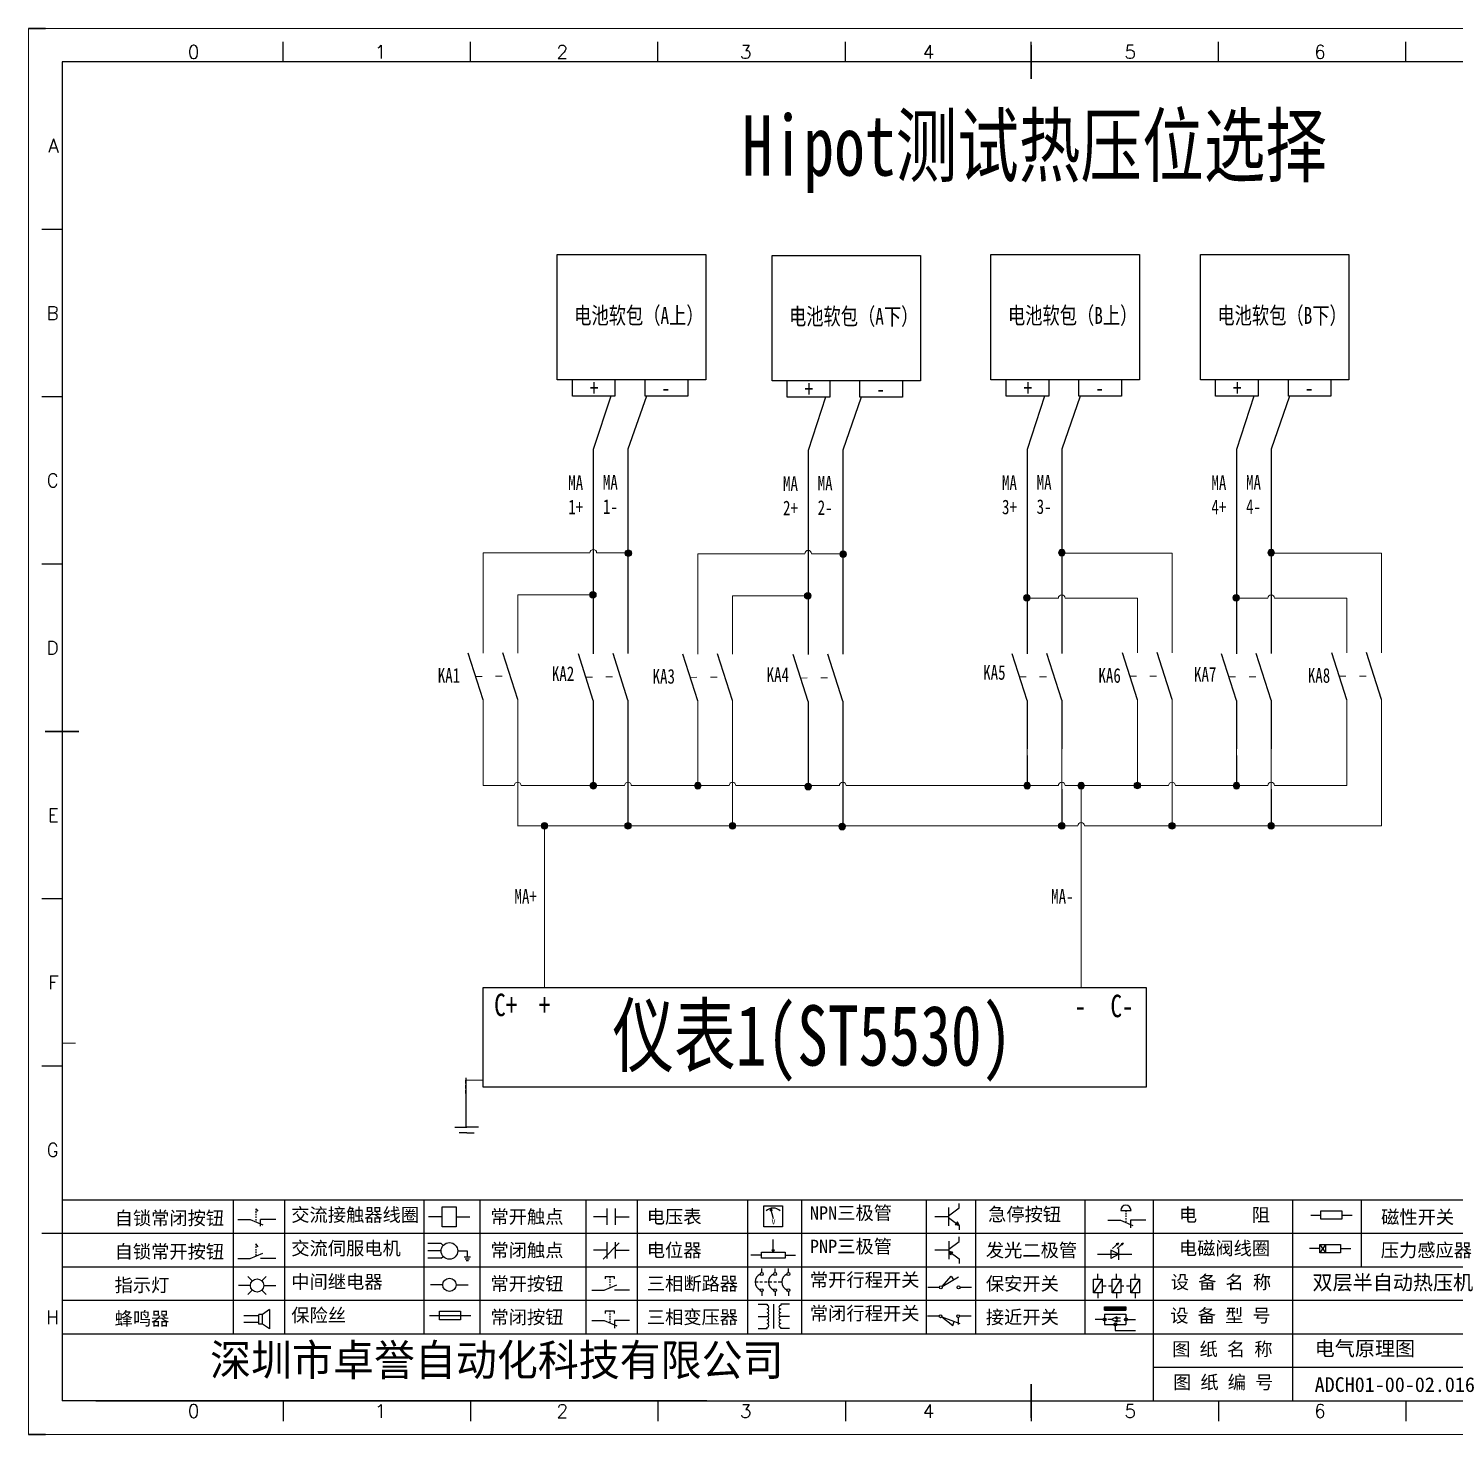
# Model space of a CAD drawing. Extents: x 33864 to 41687, y -3582 to -110.
# Drawn here: x 37049.5 to 37262.6, y -3234.8 to -3024.8 of the extents above; entities that cross this region are included whole.
import ezdxf
from ezdxf.enums import TextEntityAlignment as Align

# ---------------------------------------------------------------- set-up
doc = ezdxf.new("R2010")
doc.units = 0
doc.header["$MEASUREMENT"] = 0
doc.linetypes.add('2', pattern=[15, 1, -2, 1, -2, 1, -2, 1, -2, 1, -2])
doc.linetypes.add('DASHED', pattern=[0.75, 0.5, -0.25])
doc.layers.add('AE_BOR', color=1, linetype='Continuous')
doc.layers.add('细实线层', color=7, linetype='Continuous')
doc.styles.add('WD', font='romans.shx', dxfattribs={"bigfont": 'gbcbig.shx'})
doc.styles.add('宋体', font='', dxfattribs={"width": 0.75})
doc.styles.add('汉字', font='')
doc.styles.get('宋体').set_extended_font_data('SimSun')
doc.styles.get('汉字').set_extended_font_data('新宋体')

# ---------------------------------------------------------------- blocks, each defined once
blk = doc.blocks.new('*U98')
at = {"linetype": 'ByBlock'}
for p, q in [((-1909.23, -780.45), (-1909.23, -780.67)), ((-1909.23, -780.45), (-1908.92, -780.84)), ((-1909.23, -780.84), (-1909.23, -781.05)), ((-1909.23, -781.23), (-1909.23, -781.44)), ((-1909.23, -781.61), (-1909.23, -781.83)), ((-1911.92, -782.07), (-1910.06, -782.07)), ((-1910.06, -782.07), (-1908.18, -782.88)), ((-1909.23, -782), (-1909.23, -782.21)), ((-1909.23, -782.38), (-1909.23, -782.43)), ((-1908.52, -783.07), (-1908.52, -782.07)), ((-1906.25, -782.07), (-1908.52, -782.07))]:
    blk.add_line(p, q, dxfattribs=at)
blk = doc.blocks.new('*U99')
at = {"linetype": 'ByBlock'}
for p, q in [((-1910.06, -792.89), (-1908.18, -792.08)), ((-1908.88, -791.17), (-1909.23, -790.71)), ((-1909.23, -790.71), (-1909.23, -790.92)), ((-1909.23, -791.09), (-1909.23, -791.31)), ((-1909.23, -791.48), (-1909.23, -791.69)), ((-1909.23, -791.86), (-1909.23, -792.08)), ((-1909.23, -792.25), (-1909.23, -792.47)), ((-1911.92, -792.89), (-1910.06, -792.89)), ((-1906.25, -792.89), (-1908.52, -792.89))]:
    blk.add_line(p, q, dxfattribs=at)
blk = doc.blocks.new('蜂鸣器')
at = {"linetype": 'ByBlock'}
for p, q in [((-1908.8, -796.48), (-1911.01, -796.48)), ((-1908.25, -796.26), (-1908.8, -796.26)), ((-1908.8, -797.68), (-1908.8, -796.26)), ((-1907.17, -795.53), (-1908.25, -796.26)), ((-1908.25, -797.68), (-1908.25, -796.26)), ((-1907.17, -795.53), (-1907.17, -798.41)), ((-1908.8, -797.46), (-1911.01, -797.46)), ((-1908.25, -797.68), (-1908.8, -797.68)), ((-1907.17, -798.41), (-1908.25, -797.68))]:
    blk.add_line(p, q, dxfattribs=at)
blk = doc.blocks.new('指示灯')
at = {"linetype": 'ByBlock'}
for p, q in [((-1854.25, -776.92), (-1856.06, -776.92)), ((-1854.62, -775.59), (-1853.97, -776.23)), ((-1851.9, -775.59), (-1852.54, -776.23)), ((-1852.26, -776.92), (-1850.45, -776.92)), ((-1854.62, -778.25), (-1853.97, -777.61)), ((-1851.9, -778.25), (-1852.54, -777.61))]:
    blk.add_line(p, q, dxfattribs=at)
blk.add_circle((-1853.26, -776.92), 0.992, dxfattribs=at)
blk = doc.blocks.new('交流接触器线圈')
at = {"linetype": 'ByBlock'}
for p, q in [((-1880.82, -781.77), (-1882.87, -781.77)), ((-1878.72, -781.77), (-1876.67, -781.77))]:
    blk.add_line(p, q, dxfattribs=at)
blk.add_lwpolyline([(-1880.82, -780.28), (-1878.72, -780.28), (-1878.72, -783.26), (-1880.82, -783.26)], close=True, dxfattribs=at)
blk = doc.blocks.new('交流伺服电机')
at = {"linetype": 'ByBlock'}
for p, q in [((-1880.97, -785.75), (-1882.94, -785.75)), ((-1880.97, -785.75), (-1880.65, -786.03)), ((-1880.97, -786.85), (-1882.94, -786.85)), ((-1880.97, -787.94), (-1882.94, -787.94)), ((-1880.97, -787.94), (-1880.65, -787.67)), ((-1878.49, -786.85), (-1877.07, -786.85)), ((-1877.54, -787.72), (-1876.59, -787.72)), ((-1877.38, -788.01), (-1876.75, -788.01)), ((-1877.07, -786.85), (-1877.07, -787.72)), ((-1877.23, -788.29), (-1876.9, -788.29))]:
    blk.add_line(p, q, dxfattribs=at)
blk.add_circle((-1879.73, -786.85), 1.24, dxfattribs=at)
blk = doc.blocks.new('中间继电器')
at = {"linetype": 'ByBlock'}
for p, q in [((-1880.72, -791.92), (-1882.54, -791.92)), ((-1878.74, -791.92), (-1876.92, -791.92))]:
    blk.add_line(p, q, dxfattribs=at)
blk.add_circle((-1879.73, -791.92), 0.992, dxfattribs=at)
blk = doc.blocks.new('保险丝')
at = {"linetype": 'ByBlock'}
blk.add_line((-1882.72, -796.49), (-1876.55, -796.49), dxfattribs=at)
blk.add_lwpolyline([(-1881.2, -795.86), (-1878.06, -795.86), (-1878.06, -797.12), (-1881.2, -797.12)], close=True, dxfattribs=at)
blk = doc.blocks.new('常开按钮')
at = {"linetype": 'ByBlock'}
for p, q in [((-1909.9, -785.68), (-1908.56, -785.68)), ((-1909.9, -785.68), (-1909.9, -786.07)), ((-1909.23, -785.68), (-1909.23, -785.89)), ((-1909.23, -786.06), (-1909.23, -786.28)), ((-1908.56, -785.68), (-1908.56, -786.07)), ((-1911.92, -787.73), (-1910.06, -787.73)), ((-1910.06, -787.73), (-1908.18, -786.93)), ((-1909.23, -786.45), (-1909.23, -786.67)), ((-1909.23, -786.84), (-1909.23, -787.05)), ((-1909.23, -787.22), (-1909.23, -787.38)), ((-1906.25, -787.73), (-1908.52, -787.73))]:
    blk.add_line(p, q, dxfattribs=at)
blk = doc.blocks.new('常开触点')
at = {"linetype": 'ByBlock'}
for p, q in [((-1853.82, -781.77), (-1855.88, -781.77)), ((-1853.82, -782.99), (-1853.82, -780.56)), ((-1852.6, -782.99), (-1852.6, -780.56)), ((-1852.6, -781.77), (-1850.55, -781.77))]:
    blk.add_line(p, q, dxfattribs=at)
blk = doc.blocks.new('常闭触点')
at = {"linetype": 'ByBlock'}
for p, q in [((-1852.01, -785.66), (-1854.43, -788.1)), ((-1853.82, -787.99), (-1853.82, -785.56)), ((-1852.6, -787.99), (-1852.6, -785.56)), ((-1853.82, -786.77), (-1855.88, -786.77)), ((-1852.6, -786.77), (-1850.55, -786.77))]:
    blk.add_line(p, q, dxfattribs=at)
blk = doc.blocks.new('常闭按钮')
at = {"linetype": 'ByBlock'}
for p, q in [((-1856.13, -792.28), (-1854.28, -792.28)), ((-1854.28, -792.28), (-1852.4, -793.09)), ((-1854.11, -790.83), (-1852.77, -790.83)), ((-1854.11, -790.83), (-1854.11, -791.22)), ((-1853.44, -790.83), (-1853.44, -791.04)), ((-1853.44, -791.21), (-1853.44, -791.43)), ((-1853.44, -791.6), (-1853.44, -791.82)), ((-1853.44, -791.99), (-1853.44, -792.2)), ((-1853.44, -792.37), (-1853.44, -792.53)), ((-1852.77, -790.83), (-1852.77, -791.22)), ((-1850.47, -792.28), (-1852.73, -792.28)), ((-1852.73, -792.28), (-1852.73, -793.43))]:
    blk.add_line(p, q, dxfattribs=at)
blk = doc.blocks.new('电磁阀线圈')
at = {"linetype": 'ByBlock'}
for p, q in [((-1854.61, -796.54), (-1856.17, -796.54)), ((-1854.61, -795.92), (-1853.75, -797.16)), ((-1853.75, -795.92), (-1854.61, -797.16)), ((-1853.75, -795.92), (-1853.75, -797.16)), ((-1851.53, -796.54), (-1849.97, -796.54))]:
    blk.add_line(p, q, dxfattribs=at)
blk.add_lwpolyline([(-1854.61, -795.92), (-1851.53, -795.92), (-1851.53, -797.16), (-1854.61, -797.16)], close=True, dxfattribs=at)
blk = doc.blocks.new('电压表')
at = {"linetype": 'ByBlock'}
for p, q in [((-1814.84, -780.75), (-1814.91, -781.13)), ((-1814.6, -781.05), (-1814.91, -781.13)), ((-1814.84, -780.75), (-1814.46, -782.26)), ((-1814.84, -780.75), (-1814.6, -781.05))]:
    blk.add_line(p, q, dxfattribs=at)
blk.add_lwpolyline([(-1815.84, -780.34), (-1813.07, -780.34), (-1813.07, -783.49), (-1815.84, -783.49)], close=True, dxfattribs=at)
blk.add_arc((-1814.46, -782.26), 1.56, 46.8313, 133.1687, dxfattribs=at)
at = {"linetype": 'ByBlock', "insert": (-1814.7, -782.39), "char_height": 0.75, "width": 0.6768, "attachment_point": 1}
blk.add_mtext('V', dxfattribs=at)
blk = doc.blocks.new('电位器')
at = {"linetype": 'ByBlock'}
for p, q in [((-1814.45, -787.3), (-1814.45, -785.39)), ((-1816.21, -787.75), (-1817.79, -787.75)), ((-1814.45, -787.3), (-1814.62, -786.96)), ((-1814.62, -786.96), (-1814.27, -786.96)), ((-1814.45, -787.3), (-1814.27, -786.96)), ((-1812.68, -787.75), (-1811.1, -787.75))]:
    blk.add_line(p, q, dxfattribs=at)
blk.add_lwpolyline([(-1816.21, -787.3), (-1812.68, -787.3), (-1812.68, -788.2), (-1816.21, -788.2)], close=True, dxfattribs=at)
blk = doc.blocks.new('三相断路器')
at = {"linetype": 'ByBlock'}
for p, q in [((-1816.17, -790.33), (-1816.17, -789.7)), ((-1814.17, -790.33), (-1814.17, -789.7)), ((-1812.18, -790.33), (-1812.18, -789.7)), ((-1817.14, -791.74), (-1816.72, -791.74)), ((-1816.45, -791.74), (-1816.03, -791.74)), ((-1815.76, -791.74), (-1815.34, -791.74)), ((-1815.07, -791.74), (-1814.65, -791.74)), ((-1814.38, -791.74), (-1813.96, -791.74)), ((-1813.69, -791.74), (-1813.27, -791.74)), ((-1816.17, -793.19), (-1816.17, -793.83)), ((-1814.17, -793.19), (-1814.17, -793.83)), ((-1812.18, -793.19), (-1812.18, -793.83))]:
    blk.add_line(p, q, dxfattribs=at)
for centre in [(-1816.17, -790.55), (-1814.17, -790.55), (-1812.18, -790.55), (-1816.17, -792.98), (-1814.17, -792.98), (-1812.18, -792.98)]:
    blk.add_circle(centre, 0.219, dxfattribs=at)
for centre in [(-1815.81, -791.74), (-1813.82, -791.74), (-1811.83, -791.74)]:
    blk.add_arc(centre, 1.32, 115.5791, 244.4209, dxfattribs=at)
blk = doc.blocks.new('三相变压器')
at = {"linetype": 'ByBlock'}
for p, q in [((-1816.69, -795.03), (-1815.37, -795.03)), ((-1815.37, -795.03), (-1815.37, -795.24)), ((-1814.34, -798.7), (-1814.34, -795.04)), ((-1812, -795.03), (-1813.32, -795.03)), ((-1813.32, -795.03), (-1813.32, -795.24)), ((-1816.69, -796.87), (-1815.37, -796.87)), ((-1816.69, -798.71), (-1815.37, -798.71)), ((-1815.37, -798.71), (-1815.37, -798.5)), ((-1812, -796.87), (-1813.32, -796.87)), ((-1813.32, -798.71), (-1813.32, -798.5)), ((-1812, -798.71), (-1813.32, -798.71))]:
    blk.add_line(p, q, dxfattribs=at)
for centre, start, end in [((-1815.37, -795.51), 270, 90), ((-1815.37, -796.06), 270, 90), ((-1815.37, -796.6), 270, 90), ((-1813.32, -795.51), 90, 270), ((-1813.32, -796.06), 90, 270), ((-1813.32, -796.6), 90, 270), ((-1815.37, -797.14), 270, 90), ((-1815.37, -797.68), 270, 90), ((-1815.37, -798.23), 270, 90), ((-1813.32, -797.14), 90, 270), ((-1813.32, -797.68), 90, 270), ((-1813.32, -798.23), 90, 270)]:
    blk.add_arc(centre, 0.271, start, end, dxfattribs=at)
blk = doc.blocks.new('NPN三极管')
at = {"linetype": 'ByBlock'}
for p, q in [((-1785.73, -780.61), (-1785.73, -783.32)), ((-1785.73, -781.82), (-1784.15, -780.66)), ((-1784.15, -780.66), (-1784.15, -779.98)), ((-1785.73, -781.97), (-1787.81, -781.97)), ((-1785.73, -782.11), (-1784.15, -783.27)), ((-1784.41, -782.73), (-1784.74, -783.18)), ((-1784.15, -783.27), (-1784.74, -783.18)), ((-1784.15, -783.27), (-1784.41, -782.73)), ((-1784.15, -783.27), (-1784.15, -783.96))]:
    blk.add_line(p, q, dxfattribs=at)
blk = doc.blocks.new('PNP三极管')
at = {"linetype": 'ByBlock'}
for p, q in [((-1784.9, -785.38), (-1784.9, -788.09)), ((-1784.9, -786.59), (-1783.32, -785.43)), ((-1783.32, -785.43), (-1783.32, -784.75)), ((-1784.9, -786.74), (-1786.98, -786.74)), ((-1784.9, -786.88), (-1783.32, -788.04)), ((-1784.9, -786.88), (-1784.31, -786.97)), ((-1784.9, -786.88), (-1784.64, -787.42)), ((-1784.31, -786.97), (-1784.64, -787.42)), ((-1783.32, -788.04), (-1783.32, -788.73))]:
    blk.add_line(p, q, dxfattribs=at)
blk = doc.blocks.new('常开行程开关')
at = {"linetype": 'ByBlock'}
for p, q in [((-1786.29, -792.3), (-1788.01, -792.3)), ((-1785.89, -792.17), (-1784.52, -790.62)), ((-1785.89, -792.17), (-1783.43, -790.72)), ((-1784.52, -790.62), (-1784.19, -791.17)), ((-1781.48, -792.3), (-1783.21, -792.3))]:
    blk.add_line(p, q, dxfattribs=at)
for centre in [(-1786.07, -792.3), (-1783.42, -792.3)]:
    blk.add_circle(centre, 0.219, dxfattribs=at)
blk = doc.blocks.new('常闭行程开关')
at = {"linetype": 'ByBlock'}
for p, q in [((-1786.34, -796.62), (-1788.07, -796.62)), ((-1785.93, -796.72), (-1783.25, -797.7)), ((-1785.93, -796.72), (-1784.3, -798)), ((-1781.54, -796.62), (-1783.26, -796.62)), ((-1784.3, -798), (-1784.08, -797.4)), ((-1783.48, -796.84), (-1783.48, -797.85))]:
    blk.add_line(p, q, dxfattribs=at)
for centre in [(-1786.12, -796.62), (-1783.48, -796.62)]:
    blk.add_circle(centre, 0.219, dxfattribs=at)
blk = doc.blocks.new('发光二极管')
at = {"linetype": 'ByBlock'}
for p, q in [((-1755.78, -785.92), (-1754.89, -785.14)), ((-1754.89, -785.14), (-1755.2, -785.22)), ((-1755.2, -785.22), (-1755.01, -785.43)), ((-1755.08, -785.92), (-1754.18, -785.14)), ((-1754.89, -785.14), (-1755.01, -785.43)), ((-1754.84, -787.63), (-1754.84, -785.92)), ((-1754.18, -785.14), (-1754.49, -785.22)), ((-1754.49, -785.22), (-1754.31, -785.43)), ((-1754.18, -785.14), (-1754.31, -785.43)), ((-1758.01, -786.77), (-1752.89, -786.77)), ((-1754.84, -786.77), (-1756.04, -786.16)), ((-1756.04, -786.16), (-1756.04, -787.39)), ((-1754.84, -786.77), (-1756.04, -787.39))]:
    blk.add_line(p, q, dxfattribs=at)
blk = doc.blocks.new('保安开关')
at = {"linetype": 'ByBlock'}
for p, q in [((-1757.96, -790.79), (-1757.96, -789.97)), ((-1755.17, -790.79), (-1755.17, -789.97)), ((-1752.39, -790.79), (-1752.39, -789.97)), ((-1757.33, -790.79), (-1758.6, -792.81)), ((-1757.33, -791.8), (-1756.72, -791.8)), ((-1756.35, -791.8), (-1755.89, -791.8)), ((-1754.54, -790.79), (-1755.81, -792.81)), ((-1754.52, -791.8), (-1754.06, -791.8)), ((-1753.69, -791.8), (-1753.08, -791.8)), ((-1751.75, -790.79), (-1753.02, -792.81)), ((-1757.96, -792.81), (-1757.96, -793.62)), ((-1755.17, -792.81), (-1755.17, -793.62)), ((-1752.39, -792.81), (-1752.39, -793.62))]:
    blk.add_line(p, q, dxfattribs=at)
for points in [[(-1758.6, -790.79), (-1757.33, -790.79), (-1757.33, -792.81), (-1758.6, -792.81)], [(-1755.81, -790.79), (-1754.54, -790.79), (-1754.54, -792.81), (-1755.81, -792.81)], [(-1753.02, -790.79), (-1751.75, -790.79), (-1751.75, -792.81), (-1753.02, -792.81)]]:
    blk.add_lwpolyline(points, close=True, dxfattribs=at)
blk = doc.blocks.new('接近开关')
at = {"linetype": 'ByBlock'}
h = blk.add_hatch(dxfattribs=at)
h.set_pattern_fill('ANSI31', color=256, scale=0.01, style=0)
h.set_pattern_definition([(45, (-89.131516, -30.795668), (-0.0224506403, 0.0224506403), [])])
h.paths.add_polyline_path([(-1513.76, -1123.35), (-1513.76, -1122.85), (-1516.96, -1122.85), (-1516.96, -1123.35)])
for p, q in [((-1517.18, -1124.71), (-1518.36, -1124.71)), ((-1516.96, -1123.35), (-1516.96, -1122.85)), ((-1516.96, -1122.85), (-1513.76, -1122.85)), ((-1516.96, -1123.35), (-1513.76, -1123.35)), ((-1516.96, -1123.95), (-1513.76, -1123.95)), ((-1516.96, -1123.95), (-1516.96, -1125.47)), ((-1515.91, -1124.71), (-1516.45, -1124.71)), ((-1515.11, -1124.31), (-1515.91, -1124.71)), ((-1515.11, -1125.11), (-1515.91, -1124.71)), ((-1515.33, -1124.53), (-1515.17, -1124.53)), ((-1515.25, -1124.45), (-1515.25, -1124.61)), ((-1515.11, -1124.31), (-1515.11, -1125.11)), ((-1515.11, -1124.48), (-1514.58, -1124.48)), ((-1513.76, -1122.85), (-1513.76, -1123.35)), ((-1513.76, -1123.95), (-1513.76, -1125.47)), ((-1513.54, -1124.71), (-1512.36, -1124.71)), ((-1516.96, -1125.47), (-1513.76, -1125.47)), ((-1515.36, -1125.69), (-1515.36, -1126.36)), ((-1515.36, -1126.36), (-1512.36, -1126.36)), ((-1515.33, -1124.88), (-1515.17, -1124.88)), ((-1515.11, -1124.94), (-1514.58, -1124.94))]:
    blk.add_line(p, q, dxfattribs=at)
for centre in [(-1516.96, -1124.71), (-1513.76, -1124.71), (-1515.36, -1125.47)]:
    blk.add_circle(centre, 0.225, dxfattribs=at)
blk = doc.blocks.new('电阻')
at = {"linetype": 'ByBlock'}
for p, q in [((-3.09, 0), (-1.57, 0)), ((1.57, 0), (3.09, 0))]:
    blk.add_line(p, q, dxfattribs=at)
blk.add_lwpolyline([(-1.57, 0.63), (1.57, 0.63), (1.57, -0.63), (-1.57, -0.63)], close=True, dxfattribs=at)
blk = doc.blocks.new('急停按钮')
at = {"linetype": 'ByBlock'}
for p, q in [((-1.86, 0), (0, 0)), ((0, 0), (1.88, -0.81)), ((0.06, 1.45), (1.61, 1.45)), ((0.83, 1.45), (0.83, 1.24)), ((0.83, 1.07), (0.83, 0.85)), ((0.83, 0.68), (0.83, 0.47)), ((0.83, 0.29), (0.83, 0.08)), ((3.81, 0), (1.54, 0)), ((1.54, 0), (1.54, -1.15)), ((0.83, -0.09), (0.83, -0.24))]:
    blk.add_line(p, q, dxfattribs=at)
blk.add_arc((0.83, 1.45), 0.774, 0, 180)

msp = doc.modelspace()

# ---------------------------------------------------------------- hatches: boundary and pattern name
at = {"lineweight": 0}
for points in [[(37139.657, -3103.135, 1), (37138.657, -3103.135, 1)], [(37171.745, -3103.277, 1), (37170.745, -3103.277, 1)], [(37204.42, -3103.058, 1), (37203.42, -3103.058, 1)], [(37235.704, -3103.058, 1), (37234.704, -3103.058, 1)], [(37134.373, -3109.365, 1), (37133.373, -3109.365, 1)], [(37166.461, -3109.506, 1), (37165.461, -3109.506, 1)], [(37199.189, -3109.805, 1), (37198.189, -3109.805, 1)], [(37230.472, -3109.805, 1), (37229.472, -3109.805, 1)], [(37199.23, -3137.858, 1), (37198.23, -3137.858, 1)], [(37207.303, -3137.858, 1), (37206.303, -3137.858, 1)], [(37215.704, -3137.833, 1), (37214.704, -3137.833, 1)], [(37230.513, -3137.858, 1), (37229.513, -3137.858, 1)], [(37171.615, -3143.977, 1), (37170.615, -3143.977, 1)], [(37204.407, -3143.858, 1), (37203.407, -3143.858, 1)], [(37204.407, -3143.858, 1), (37203.407, -3143.858, 1)], [(37220.881, -3143.858, 1), (37219.881, -3143.858, 1)], [(37235.691, -3143.858, 1), (37234.691, -3143.858, 1)], [(37235.691, -3143.858, 1), (37234.691, -3143.858, 1)]]:
    msp.add_hatch(color=256, dxfattribs=at).paths.add_polyline_path(points)
h = msp.add_hatch(color=256, dxfattribs=at)
edge = h.paths.add_edge_path()
edge.add_arc((37133.925, -3137.859), 0.5, 0, 360)
h = msp.add_hatch(color=256, dxfattribs=at)
edge = h.paths.add_edge_path()
edge.add_arc((37149.536, -3137.858), 0.5, 0, 360)
h = msp.add_hatch(color=256, dxfattribs=at)
edge = h.paths.add_edge_path()
edge.add_arc((37166.013, -3138), 0.5, 0, 360)
h = msp.add_hatch(color=256, dxfattribs=at)
edge = h.paths.add_edge_path()
edge.add_arc((37126.626, -3143.858), 0.5, 0, 360)
h = msp.add_hatch(color=256, dxfattribs=at)
edge = h.paths.add_edge_path()
edge.add_arc((37139.103, -3143.858), 0.5, 0, 360)
h = msp.add_hatch(color=256, dxfattribs=at)
edge = h.paths.add_edge_path()
edge.add_arc((37154.713, -3143.858), 0.5, 0, 360)

# ---------------------------------------------------------------- linework, layer by layer
for p, q in [((37341.549, -3029.769), (37054.549, -3029.769)), ((37054.549, -3029.769), (37054.549, -3229.769)), ((37128.533, -3058.541), (37150.712, -3058.541)), ((37128.533, -3077.225), (37128.533, -3058.541)), ((37150.712, -3058.541), (37150.712, -3077.225)), ((37160.621, -3058.683), (37182.8, -3058.683)), ((37160.621, -3077.367), (37160.621, -3058.683)), ((37182.8, -3058.683), (37182.8, -3077.367)), ((37193.337, -3058.541), (37215.516, -3058.541)), ((37193.337, -3077.225), (37193.337, -3058.541)), ((37215.516, -3058.541), (37215.516, -3077.225)), ((37224.621, -3058.541), (37246.8, -3058.541)), ((37224.621, -3077.225), (37224.621, -3058.541)), ((37246.8, -3058.541), (37246.8, -3077.225)), ((37150.712, -3077.225), (37128.533, -3077.225)), ((37130.805, -3079.7), (37130.805, -3077.225)), ((37137.164, -3077.225), (37137.164, -3079.7)), ((37141.673, -3079.7), (37141.673, -3077.225)), ((37148.032, -3077.225), (37148.032, -3079.7)), ((37182.8, -3077.367), (37160.621, -3077.367)), ((37162.893, -3079.842), (37162.893, -3077.367)), ((37169.252, -3077.367), (37169.252, -3079.842)), ((37173.761, -3079.842), (37173.761, -3077.367)), ((37180.12, -3077.367), (37180.12, -3079.842)), ((37215.516, -3077.225), (37193.337, -3077.225)), ((37195.609, -3079.7), (37195.609, -3077.225)), ((37201.968, -3077.225), (37201.968, -3079.7)), ((37206.477, -3079.7), (37206.477, -3077.225)), ((37212.837, -3077.225), (37212.837, -3079.7)), ((37246.8, -3077.225), (37224.621, -3077.225)), ((37226.893, -3079.7), (37226.893, -3077.225)), ((37233.252, -3077.225), (37233.252, -3079.7)), ((37237.761, -3079.7), (37237.761, -3077.225)), ((37244.12, -3077.225), (37244.12, -3079.7)), ((37137.164, -3079.7), (37130.805, -3079.7)), ((37136.537, -3079.7), (37133.925, -3087.657)), ((37141.853, -3079.7), (37139.103, -3087.607)), ((37148.032, -3079.7), (37141.673, -3079.7)), ((37169.252, -3079.842), (37162.893, -3079.842)), ((37168.625, -3079.842), (37166.013, -3087.799)), ((37173.94, -3079.842), (37171.19, -3087.749)), ((37180.12, -3079.842), (37173.761, -3079.842)), ((37201.968, -3079.7), (37195.609, -3079.7)), ((37201.341, -3079.7), (37198.73, -3087.657)), ((37206.657, -3079.7), (37203.907, -3087.607)), ((37212.837, -3079.7), (37206.477, -3079.7)), ((37233.252, -3079.7), (37226.893, -3079.7)), ((37232.625, -3079.7), (37230.013, -3087.657)), ((37237.941, -3079.7), (37235.191, -3087.607)), ((37244.12, -3079.7), (37237.761, -3079.7)), ((37139.103, -3103.076), (37139.103, -3118.097)), ((37171.19, -3103.218), (37171.19, -3118.239)), ((37203.907, -3103.076), (37203.907, -3118.097)), ((37235.191, -3103.076), (37235.191, -3118.097)), ((37133.925, -3125.129), (37133.925, -3137.859)), ((37139.103, -3125.079), (37139.103, -3132.358)), ((37171.19, -3125.221), (37171.19, -3132.5)), ((37198.73, -3125.129), (37198.73, -3132.358)), ((37203.907, -3125.079), (37203.907, -3132.358)), ((37230.013, -3125.129), (37230.013, -3132.358)), ((37235.191, -3125.079), (37235.191, -3132.358)), ((37166.013, -3125.271), (37166.013, -3132.5)), ((37139.103, -3132.358), (37139.103, -3137.358)), ((37166.013, -3132.5), (37166.013, -3138)), ((37171.19, -3132.5), (37171.19, -3137.5)), ((37198.73, -3133.358), (37198.73, -3137.858)), ((37230.013, -3133.358), (37230.013, -3137.858)), ((37139.103, -3137.358), (37139.103, -3143.858)), ((37171.19, -3137.5), (37171.19, -3144)), ((37203.907, -3138.358), (37203.907, -3143.858)), ((37235.191, -3138.358), (37235.191, -3143.858)), ((37117.448, -3167.982), (37216.534, -3167.982)), ((37117.448, -3182.884), (37117.448, -3167.982)), ((37216.534, -3167.982), (37216.534, -3182.884)), ((37114.869, -3181.521), (37114.869, -3188.852)), ((37216.534, -3182.884), (37117.448, -3182.884)), ((37113.22, -3188.865), (37115.008, -3188.852)), ((37116.797, -3188.865), (37115.008, -3188.852)), ((37115.008, -3189.723), (37113.884, -3189.723)), ((37115.008, -3189.723), (37116.132, -3189.723)), ((37059.579, -3229.769), (37339.079, -3229.769)), ((37180.346, -3229.769), (37240.296, -3229.769)), ((37240.296, -3229.769), (37309.082, -3229.769))]:
    msp.add_line(p, q)
at = {"color": 7}
for p, q in [((37133.925, -3087.657), (37133.925, -3118.148)), ((37139.103, -3087.607), (37139.103, -3118.097)), ((37166.013, -3087.799), (37166.013, -3118.29)), ((37171.19, -3087.749), (37171.19, -3118.239)), ((37198.73, -3087.657), (37198.73, -3118.148)), ((37203.907, -3087.607), (37203.907, -3118.097)), ((37230.013, -3087.657), (37230.013, -3118.148)), ((37235.191, -3087.607), (37235.191, -3118.097)), ((37117.448, -3125.046), (37115.217, -3118.065)), ((37122.625, -3124.996), (37120.394, -3118.014)), ((37133.925, -3125.129), (37131.694, -3118.148)), ((37139.103, -3125.079), (37136.871, -3118.097)), ((37149.536, -3125.188), (37147.305, -3118.207)), ((37154.713, -3125.138), (37152.482, -3118.156)), ((37166.013, -3125.271), (37163.782, -3118.29)), ((37171.19, -3125.221), (37168.959, -3118.239)), ((37198.73, -3125.129), (37196.498, -3118.148)), ((37203.907, -3125.079), (37201.675, -3118.097)), ((37215.204, -3125.016), (37212.972, -3118.035)), ((37220.381, -3124.966), (37218.149, -3117.984)), ((37230.013, -3125.129), (37227.782, -3118.148)), ((37235.191, -3125.079), (37232.959, -3118.097)), ((37246.488, -3125.016), (37244.256, -3118.035)), ((37251.665, -3124.966), (37249.433, -3117.984))]:
    msp.add_line(p, q, dxfattribs=at)
at = {"lineweight": 0}
for p, q in [((37206.803, -3137.858), (37206.803, -3167.982)), ((37126.626, -3143.858), (37126.626, -3167.982)), ((37160.191, -3143.858), (37206.303, -3143.858))]:
    msp.add_line(p, q, dxfattribs=at)
at = {"lineweight": 9, "ltscale": 0.1}
for p, q in [((37054.549, -3176.34), (37056.549, -3176.34)), ((37150.884, -3229.769), (37180.346, -3229.769)), ((37178.989, -3229.769), (37178.989, -3229.769)), ((37178.989, -3229.769), (37178.989, -3229.769)), ((37178.989, -3229.769), (37178.989, -3229.769)), ((37178.989, -3229.769), (37178.989, -3229.769))]:
    msp.add_line(p, q, dxfattribs=at)
at = {"color": 0, "linetype": 'DASHED'}
msp.add_line((37114.847, -3181.84), (37114.847, -3183.979), dxfattribs=at)
at = {"linetype": 'ByBlock'}
for p, q in [((37341.549, -3199.769), (37054.549, -3199.769)), ((37341.549, -3204.769), (37054.549, -3204.769)), ((37341.549, -3209.769), (37054.549, -3209.769)), ((37341.549, -3214.769), (37054.549, -3214.769)), ((37341.549, -3219.769), (37054.549, -3219.769)), ((37341.549, -3224.769), (37217.573, -3224.769))]:
    msp.add_line(p, q, dxfattribs=at)
at = {"lineweight": -2}
for p, q in [((37080.128, -3199.769), (37080.128, -3219.769)), ((37087.805, -3199.769), (37087.805, -3219.769)), ((37108.595, -3199.769), (37108.595, -3219.769)), ((37116.948, -3199.769), (37116.948, -3219.769)), ((37132.803, -3199.769), (37132.803, -3219.769)), ((37140.452, -3199.769), (37140.452, -3219.769)), ((37156.944, -3199.769), (37156.944, -3219.769)), ((37165.046, -3199.769), (37165.046, -3219.769)), ((37183.665, -3199.769), (37183.665, -3219.769)), ((37191.025, -3199.769), (37191.025, -3219.769)), ((37207.335, -3199.769), (37207.335, -3219.769)), ((37217.573, -3199.769), (37217.573, -3229.685)), ((37238.383, -3199.769), (37238.383, -3209.769)), ((37248.621, -3199.769), (37248.621, -3209.769)), ((37238.383, -3209.769), (37238.383, -3229.685))]:
    msp.add_line(p, q, dxfattribs=at)
at = {"ltscale": 2}
msp.add_line((37150.884, -3229.769), (37054.549, -3229.769), dxfattribs=at)
at = {"lineweight": 0}
for centre in [(37139.157, -3103.135), (37171.245, -3103.277), (37203.92, -3103.058), (37235.204, -3103.058), (37133.873, -3109.365), (37165.961, -3109.506), (37198.689, -3109.805), (37229.972, -3109.805), (37133.925, -3137.859), (37149.536, -3137.858), (37166.013, -3138), (37198.73, -3137.858), (37206.803, -3137.858), (37215.204, -3137.833), (37230.013, -3137.858), (37126.626, -3143.858), (37139.103, -3143.858), (37154.713, -3143.858), (37171.115, -3143.977), (37203.907, -3143.858), (37203.907, -3143.858), (37220.381, -3143.858), (37235.191, -3143.858), (37235.191, -3143.858)]:
    msp.add_circle(centre, 0.5, dxfattribs=at)
for centre in [(37133.925, -3103.076), (37166.013, -3103.218), (37203.907, -3109.862), (37235.191, -3109.862), (37122.625, -3137.858), (37139.103, -3137.858), (37154.713, -3137.858), (37171.19, -3137.858), (37203.907, -3137.858), (37220.381, -3137.858), (37235.191, -3137.85), (37206.803, -3143.858)]:
    msp.add_arc(centre, 0.5, 0, 180, dxfattribs=at)
at = {"layer": 'AE_BOR', "lineweight": 30}
for p, q in [((37052.079, -3024.769), (37049.546, -3024.769)), ((37049.546, -3234.769), (37052.079, -3234.769)), ((37049.546, -3234.769), (37052.079, -3234.769)), ((37049.546, -3234.769), (37052.079, -3234.769))]:
    msp.add_line(p, q, dxfattribs=at)
at = {"layer": 'AE_BOR', "color": 1, "lineweight": 15}
for p, q in [((37049.546, -3024.769), (37346.546, -3024.769)), ((37049.546, -3234.769), (37049.546, -3024.769)), ((37346.546, -3234.769), (37049.546, -3234.769))]:
    msp.add_line(p, q, dxfattribs=at)
at = {"layer": 'AE_BOR'}
for p, q in [((37087.579, -3029.769), (37087.579, -3026.769)), ((37115.579, -3029.769), (37115.579, -3026.769)), ((37143.579, -3029.769), (37143.579, -3026.769)), ((37171.579, -3029.769), (37171.579, -3026.769)), ((37199.329, -3029.769), (37199.329, -3026.769)), ((37227.329, -3029.769), (37227.329, -3026.769)), ((37255.329, -3029.769), (37255.329, -3026.769)), ((37054.549, -3054.769), (37051.549, -3054.769)), ((37054.549, -3079.769), (37051.549, -3079.769)), ((37054.549, -3104.769), (37051.549, -3104.769)), ((37054.549, -3154.769), (37051.549, -3154.769)), ((37054.549, -3179.769), (37051.549, -3179.769)), ((37054.549, -3204.769), (37051.549, -3204.769)), ((37087.579, -3229.769), (37087.579, -3232.769)), ((37115.579, -3229.769), (37115.579, -3232.769)), ((37143.579, -3229.769), (37143.579, -3232.769)), ((37171.579, -3229.769), (37171.579, -3232.769)), ((37199.329, -3229.769), (37199.329, -3232.769)), ((37227.329, -3229.769), (37227.329, -3232.769)), ((37255.329, -3229.769), (37255.329, -3232.769))]:
    msp.add_line(p, q, dxfattribs=at)
at = {"layer": 'AE_BOR', "color": 2, "lineweight": 30}
for p, q in [((37199.329, -3032.269), (37199.329, -3027.269)), ((37052.049, -3129.769), (37057.049, -3129.769)), ((37199.329, -3227.269), (37199.329, -3232.269)), ((37199.329, -3229.769), (37199.329, -3232.269))]:
    msp.add_line(p, q, dxfattribs=at)
at = {"layer": '细实线层', "lineweight": 0}
for p, q in [((37117.448, -3103.106), (37117.448, -3118.065)), ((37133.425, -3103.076), (37117.465, -3103.076)), ((37139.103, -3103.076), (37134.425, -3103.076)), ((37149.536, -3103.248), (37149.536, -3118.207)), ((37165.513, -3103.218), (37149.553, -3103.218)), ((37171.19, -3103.218), (37166.513, -3103.218)), ((37220.381, -3103.135), (37203.907, -3103.135)), ((37220.381, -3103.135), (37220.381, -3118.035)), ((37251.665, -3103.135), (37235.191, -3103.135)), ((37251.665, -3103.135), (37251.665, -3118.035)), ((37122.625, -3109.365), (37122.625, -3118.065)), ((37133.925, -3109.365), (37122.625, -3109.365)), ((37154.713, -3109.506), (37154.713, -3118.207)), ((37166.013, -3109.506), (37154.713, -3109.506)), ((37203.407, -3109.862), (37198.73, -3109.862)), ((37215.204, -3109.862), (37204.407, -3109.862)), ((37215.204, -3109.862), (37215.204, -3118.035)), ((37234.691, -3109.862), (37230.013, -3109.862)), ((37246.488, -3109.862), (37235.691, -3109.862)), ((37246.488, -3109.862), (37246.488, -3118.035)), ((37117.448, -3125.046), (37117.448, -3137.858)), ((37122.625, -3124.996), (37122.625, -3143.888)), ((37149.536, -3125.188), (37149.536, -3137.858)), ((37154.713, -3125.138), (37154.713, -3143.858)), ((37215.204, -3125.016), (37215.204, -3137.833)), ((37220.381, -3124.966), (37220.381, -3143.858)), ((37246.488, -3125.016), (37246.488, -3137.833)), ((37251.665, -3124.966), (37251.665, -3143.858)), ((37198.73, -3132.358), (37198.73, -3133.358)), ((37203.907, -3132.358), (37203.907, -3138.358)), ((37230.013, -3132.358), (37230.013, -3133.358)), ((37235.191, -3132.358), (37235.191, -3138.358)), ((37122.125, -3137.858), (37117.448, -3137.858)), ((37134.425, -3137.858), (37123.125, -3137.858)), ((37134.425, -3137.858), (37138.603, -3137.858)), ((37139.603, -3137.858), (37154.213, -3137.858)), ((37170.69, -3137.858), (37155.213, -3137.858)), ((37203.407, -3137.858), (37171.69, -3137.858)), ((37219.881, -3137.858), (37204.407, -3137.858)), ((37220.881, -3137.858), (37230.013, -3137.858)), ((37230.013, -3137.858), (37234.691, -3137.85)), ((37235.691, -3137.849), (37246.488, -3137.833)), ((37122.625, -3143.858), (37154.48, -3143.858)), ((37154.48, -3143.858), (37160.191, -3143.858)), ((37207.303, -3143.858), (37235.191, -3143.858)), ((37235.691, -3143.858), (37251.665, -3143.858)), ((37114.847, -3181.84), (37117.448, -3181.84))]:
    msp.add_line(p, q, dxfattribs=at)
at = {"layer": '细实线层', "color": 6, "linetype": '2', "lineweight": 0}
for p, q in [((37116.327, -3121.538), (37121.51, -3121.505)), ((37132.81, -3121.639), (37138.175, -3121.613)), ((37148.415, -3121.68), (37153.598, -3121.647)), ((37164.898, -3121.78), (37170.263, -3121.755)), ((37197.606, -3121.612), (37202.791, -3121.588)), ((37214.088, -3121.526), (37219.274, -3121.501)), ((37228.889, -3121.612), (37234.075, -3121.588)), ((37245.372, -3121.526), (37250.557, -3121.501))]:
    msp.add_line(p, q, dxfattribs=at)

# ---------------------------------------------------------------- block references
at = {"linetype": 'ByBlock'}
for name, p in [('*U98', (38992.738, -2420.592)), ('交流接触器线圈', (38992.162, -2420.501)), ('常开触点', (38989.816, -2420.472)), ('电压表', (38975.255, -2420.254)), ('NPN三极管', (38972.743, -2420.267)), ('交流伺服电机', (38992.162, -2420.501)), ('常闭触点', (38989.816, -2420.472)), ('电位器', (38975.255, -2420.254)), ('PNP三极管', (38971.918, -2420.496)), ('*U99', (38992.738, -2415.592)), ('发光二极管', (38967.261, -2421.077)), ('电磁阀线圈', (39097.071, -2410.472)), ('三相断路器', (38975.255, -2420.254)), ('指示灯', (38936.952, -2435.592)), ('中间继电器', (38992.162, -2420.501)), ('常开按钮', (39045.602, -2425.472)), ('常开行程开关', (38971.918, -2420.496)), ('保安开关', (38967.261, -2420.788)), ('蜂鸣器', (38992.738, -2420.592)), ('保险丝', (38992.162, -2420.501)), ('常闭按钮', (38989.816, -2425.472)), ('三相变压器', (38975.255, -2420.254)), ('接近开关', (38727.262, -2092.872)), ('常闭行程开关', (38971.918, -2420.496))]:
    msp.add_blockref(name, p, dxfattribs=at)
for name, p in [('急停按钮', (37212.661, -3202.754)), ('电阻', (37244.202, -3201.993))]:
    msp.add_blockref(name, p)

# ---------------------------------------------------------------- texts
at = {"style": '宋体', "width": 0.75}
for s, p in [('Hipot测试热压位选择', (37199.832, -3046.742)), ('仪表1(ST5530)', (37166.657, -3179.667))]:
    msp.add_text(s, height=9, dxfattribs=at).set_placement(p, align=Align.CENTER)
for s, height, p in [('电池软包（A上）', 2.52, (37131.073, -3068.884)), ('电池软包（A下）', 2.52, (37163.161, -3069.026)), ('电池软包（B上）', 2.52, (37195.877, -3068.884)), ('电池软包（B下）', 2.52, (37227.161, -3068.884)), ('+', 2.52, (37133.402, -3079.69)), ('+', 2.52, (37165.49, -3079.832)), ('+', 2.52, (37198.206, -3079.69)), ('+', 2.52, (37229.49, -3079.69)), ('-', 2.52, (37144.128, -3079.69)), ('-', 2.52, (37176.216, -3079.832)), ('-', 2.52, (37208.932, -3079.69)), ('-', 2.52, (37240.216, -3079.69)), ('KA1', 2.184, (37110.689, -3122.478)), ('KA2', 2.184, (37127.733, -3122.225)), ('KA3', 2.184, (37142.777, -3122.619)), ('KA4', 2.184, (37159.821, -3122.367)), ('KA5', 2.184, (37192.171, -3122.036)), ('KA6', 2.184, (37209.389, -3122.489)), ('KA7', 2.184, (37223.672, -3122.303)), ('KA8', 2.184, (37240.673, -3122.489)), ('C+', 3.36, (37119.118, -3172.283)), ('+', 3.36, (37125.792, -3172.283)), ('C-', 3.36, (37211.191, -3172.443)), ('-', 3.36, (37205.845, -3172.443))]:
    msp.add_text(s, height=height, dxfattribs=at).set_placement(p)
at = {"char_height": 2.184, "attachment_point": 1, "style": '宋体'}
for s, insert, width in [('MA\\P1+', (37130.179, -3091.497), 4.28061), ('MA\\P1-', (37135.357, -3091.447), 4.28061), ('MA\\P2+', (37162.267, -3091.639), 4.28061), ('MA\\P2-', (37167.445, -3091.588), 4.28061), ('MA\\P3+', (37194.984, -3091.497), 4.28061), ('MA\\P3-', (37200.161, -3091.447), 4.28061), ('MA\\P4+', (37226.268, -3091.497), 4.28061), ('MA\\P4-', (37231.445, -3091.447), 4.28061), ('MA+', (37122.152, -3153.291), 3.42449), ('MA-', (37202.329, -3153.291), 3.42449)]:
    msp.add_mtext(s, dxfattribs=dict(at, insert=insert, width=width))
at = {"char_height": 2, "attachment_point": 1, "style": '汉字'}
for s, insert in [('{\\fKaiTi_GB2312|b0|i0|c134|p49;自锁常闭按钮}', (37062.405, -3201.455)), ('{\\fKaiTi_GB2312|b0|i0|c134|p49;交流接触器线圈}', (37088.8, -3200.961)), ('{\\fKaiTi_GB2312|b0|i0|c134|p49;常开触点}', (37118.553, -3201.248)), ('{\\fKaiTi_GB2312|b0|i0|c134|p49;电压表}', (37141.913, -3201.239)), ('{\\fKaiTi_GB2312|b0|i0|c134|p49;NPN三极管}', (37166.279, -3200.677)), ('{\\fKaiTi_GB2312|b0|i0|c134|p49;急停按钮}', (37192.901, -3200.89)), ('{\\fKaiTi_GB2312|b0|i0|c134|p49;电      阻}', (37221.407, -3200.962)), ('{\\fKaiTi_GB2312|b0|i0|c134|p49;磁性开关}', (37251.618, -3201.298)), ('{\\fKaiTi_GB2312|b0|i0|c134|p49;自锁常开按钮}', (37062.405, -3206.455)), ('{\\fKaiTi_GB2312|b0|i0|c134|p49;交流伺服电机}', (37088.8, -3205.961)), ('{\\fKaiTi_GB2312|b0|i0|c134|p49;常闭触点}', (37118.553, -3206.248)), ('{\\fKaiTi_GB2312|b0|i0|c134|p49;电位器}', (37141.913, -3206.239)), ('{\\fKaiTi_GB2312|b0|i0|c134|p49;PNP三极管}', (37166.279, -3205.677)), ('{\\fKaiTi_GB2312|b0|i0|c134|p49;发光二极管}', (37192.568, -3206.248)), ('{\\fKaiTi_GB2312|b0|i0|c134|p49;电磁阀线圈}', (37221.407, -3205.962)), ('{\\fKaiTi_GB2312|b0|i0|c134|p49;压力感应器}', (37251.565, -3206.239)), ('{\\fKaiTi_GB2312|b0|i0|c134|p49;常开行程开关}', (37166.279, -3210.677)), ('{\\fKaiTi_GB2312|b0|i0|c134|p49;指示灯}', (37062.405, -3211.455)), ('{\\fKaiTi_GB2312|b0|i0|c134|p49;中间继电器}', (37088.8, -3210.961)), ('{\\fKaiTi_GB2312|b0|i0|c134|p49;常开按钮}', (37118.553, -3211.248)), ('{\\fKaiTi_GB2312|b0|i0|c134|p49;三相断路器}', (37141.913, -3211.239)), ('{\\fKaiTi_GB2312|b0|i0|c134|p49;保安开关}', (37192.568, -3211.248)), ('{\\fKaiTi_GB2312|b0|i0|c134|p0;设 备 名 称}', (37220.2, -3211.014)), ('{\\fKaiTi_GB2312|b0|i0|c134|p49;蜂鸣器}', (37062.405, -3216.455)), ('{\\fKaiTi_GB2312|b0|i0|c134|p49;保险丝}', (37088.8, -3215.961)), ('{\\fKaiTi_GB2312|b0|i0|c134|p49;常闭按钮}', (37118.553, -3216.248)), ('{\\fKaiTi_GB2312|b0|i0|c134|p49;三相变压器}', (37141.913, -3216.239)), ('{\\fKaiTi_GB2312|b0|i0|c134|p49;常闭行程开关}', (37166.279, -3215.677)), ('{\\fKaiTi_GB2312|b0|i0|c134|p49;接近开关}', (37192.568, -3216.248)), ('{\\fKaiTi_GB2312|b0|i0|c134|p0;设 备 型 号}', (37220.126, -3216.014)), ('{\\fKaiTi_GB2312|b0|i0|c134|p0;图 纸 名 称}', (37220.409, -3221.014)), ('{\\fKaiTi_GB2312|b0|i0|c134|p0;图 纸 编 号}', (37220.527, -3225.966))]:
    msp.add_mtext(s, dxfattribs=dict(at, insert=insert))
at = {"char_height": 2.2, "attachment_point": 1}
for s, insert, width in [('{\\fKaiTi_GB2312|b0|i0|c134|p49;双层半自动热压机}', (37241.368, -3210.96), 27.73841), ('{\\fKaiTi_GB2312|b0|i0|c134|p49;电气原理图}', (37241.693, -3220.822), 25.88003), ('{\\fKaiTi_GB2312|b0|i0|c134|p49;ADCH01-00-02.016}', (37241.693, -3226.222), 25.68687)]:
    msp.add_mtext(s, dxfattribs=dict(at, insert=insert, width=width))
at = {"lineweight": -2, "insert": (37076.683, -3221.298), "char_height": 4.70644, "width": 96.11383, "attachment_point": 1}
msp.add_mtext('深圳市卓誉自动化科技有限公司', dxfattribs=at)
at = {"layer": 'AE_BOR', "style": 'WD'}
for s, p in [('0', (37074.216, -3029.269)), ('1', (37102.142, -3029.269)), ('2', (37129.291, -3029.269)), ('3', (37156.691, -3029.269)), ('4', (37183.992, -3029.269)), ('5', (37214.141, -3029.269)), ('6', (37242.486, -3029.269)), ('0', (37074.216, -3232.269)), ('1', (37102.142, -3232.269)), ('2', (37129.291, -3232.269)), ('3', (37156.691, -3232.269)), ('4', (37183.992, -3232.269)), ('5', (37214.141, -3232.269)), ('6', (37242.486, -3232.269))]:
    msp.add_text(s, height=2, dxfattribs=at).set_placement(p, align=Align.CENTER)
for s, p in [('A', (37054.049, -3042.269)), ('B', (37054.049, -3067.269)), ('C', (37054.049, -3092.269)), ('D', (37054.049, -3117.269)), ('E', (37054.049, -3142.269)), ('F', (37054.049, -3167.269)), ('G', (37054.049, -3192.269)), ('H', (37054.049, -3217.269))]:
    msp.add_text(s, height=2, dxfattribs=at).set_placement(p, align=Align.MIDDLE_RIGHT)

doc.saveas('drawing.dxf')
